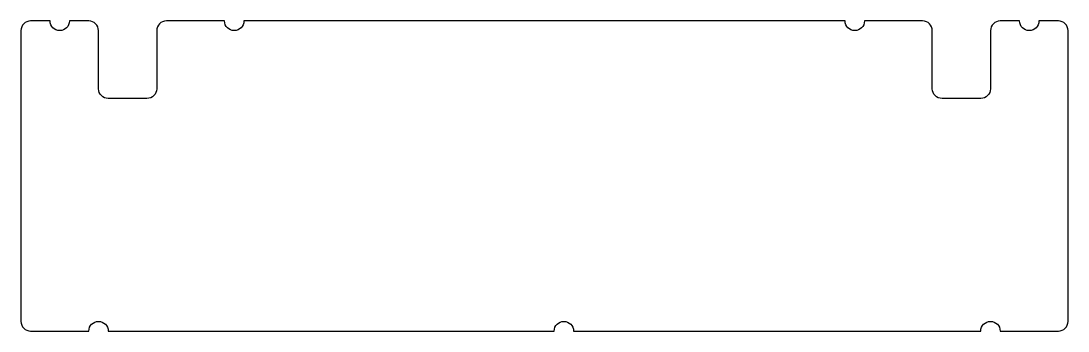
# Model space of a CAD drawing. Header units: millimetres. Extents: x -287 to -29, y 32 to 108.
import ezdxf

# ---------------------------------------------------------------- set-up
doc = ezdxf.new("R2010")
doc.units = ezdxf.units.MM
doc.layers.get('0').update_dxf_attribs({"linetype": 'CONTINUOUS'})

msp = doc.modelspace()

# ---------------------------------------------------------------- linework, layer by layer
msp.add_lwpolyline([(-31.75, 31.75, 0.414213562), (-29.36875, 34.13125), (-29.36875, 105.56875, 0.414213562), (-31.75, 107.95), (-36.5125, 107.95, -1), (-41.275, 107.95), (-46.0375, 107.95, 0.414213562), (-48.41875, 105.56875), (-48.41875, 91.28125, -0.414213562), (-50.8, 88.9), (-60.325, 88.9, -0.414213562), (-62.70625, 91.28125), (-62.70625, 105.56875, 0.414213562), (-65.0875, 107.95), (-79.375, 107.95, -1), (-84.1375, 107.95), (-231.775, 107.95, -1), (-236.5375, 107.95), (-250.825, 107.95, 0.414213562), (-253.20625, 105.56875), (-253.20625, 91.28125, -0.414213562), (-255.5875, 88.9), (-265.1125, 88.9, -0.414213562), (-267.49375, 91.28125), (-267.49375, 105.56875, 0.414213562), (-269.875, 107.95), (-274.6375, 107.95, -1), (-279.4, 107.95), (-284.1625, 107.95, 0.414213562), (-286.54375, 105.56875), (-286.54375, 34.13125, 0.414213562), (-284.1625, 31.75), (-269.875, 31.75, -1), (-265.1125, 31.75), (-156.36875, 31.75), (-155.575, 31.75, -1), (-150.8125, 31.75), (-150.01875, 31.75), (-50.8, 31.75, -1), (-46.0375, 31.75)], format="xyb", close=True)
msp.add_lwpolyline([(-31.75, 31.75, 0.414213562), (-29.36875, 34.13125), (-29.36875, 105.56875, 0.414213562), (-31.75, 107.95), (-36.5125, 107.95, -1), (-41.275, 107.95), (-46.0375, 107.95, 0.414213562), (-48.41875, 105.56875), (-48.41875, 91.28125, -0.414213562), (-50.8, 88.9), (-60.325, 88.9, -0.414213562), (-62.70625, 91.28125), (-62.70625, 105.56875, 0.414213562), (-65.0875, 107.95), (-79.375, 107.95, -1), (-84.1375, 107.95), (-231.775, 107.95, -1), (-236.5375, 107.95), (-250.825, 107.95, 0.414213562), (-253.20625, 105.56875), (-253.20625, 91.28125, -0.414213562), (-255.5875, 88.9), (-265.1125, 88.9, -0.414213562), (-267.49375, 91.28125), (-267.49375, 105.56875, 0.414213562), (-269.875, 107.95), (-274.6375, 107.95, -1), (-279.4, 107.95), (-284.1625, 107.95, 0.414213562), (-286.54375, 105.56875), (-286.54375, 34.13125, 0.414213562), (-284.1625, 31.75), (-269.875, 31.75, -1), (-265.1125, 31.75), (-156.36875, 31.75), (-155.575, 31.75, -1), (-150.8125, 31.75), (-150.01875, 31.75), (-50.8, 31.75, -1), (-46.0375, 31.75)], format="xyb", close=True)

doc.saveas('drawing.dxf')
